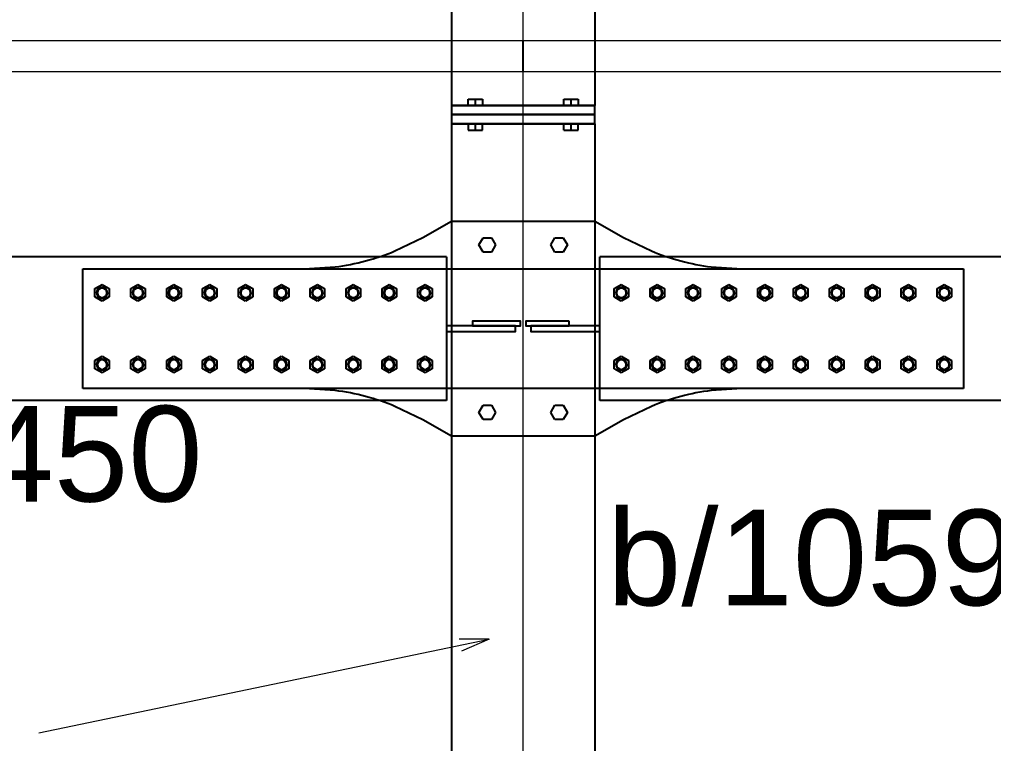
# Model space of a CAD drawing. Extents: x 7536 to 102814, y -9868 to 35131.
# Drawn here: x 46280 to 48315, y 28985 to 30499 of the extents above; entities that cross this region are included whole.
import ezdxf
from ezdxf.enums import TextEntityAlignment as Align

# ---------------------------------------------------------------- set-up
doc = ezdxf.new("R2010")
doc.units = 0
doc.header["$LTSCALE"] = 0.4
doc.linetypes.add('Grid Line', pattern=[3.33375, 1.905, -0.47625, 0.47625, -0.47625])
doc.layers.get('0').update_dxf_attribs({"color": 255})
for name, color, linetype, lineweight in [('0-1', 7, 'Continuous', 5), ('E_EJES-1', 8, 'Grid Line', 9), ('E_TEXTO', 3, 'Continuous', 9)]:
    doc.layers.add(name, color=color, linetype=linetype, lineweight=lineweight)
doc.layers.add('P-PLATINA', color=6, linetype='Continuous')
doc.layers.add('VIGAS', color=8, linetype='Continuous')
doc.styles.add('VERDANA', font='arial.ttf')

msp = doc.modelspace()

# ---------------------------------------------------------------- linework, layer by layer
at = {"color": 1, "linetype": 'Continuous'}
for centre, radius, start, end in [((46874.6, 30477.5), 500, 277.4362, 292.3087), ((47790.1, 30477.5), 500, 247.6914, 262.5638), ((46452.3, 29927.5), 11.5, 18, 198), ((46452.3, 29927.5), 11.5, 198, 18), ((46452.3, 29927.5), 10, 90, 270), ((46452.3, 29927.5), 10, 270, 90), ((46527.3, 29927.5), 11.5, 18, 198), ((46527.3, 29927.5), 11.5, 198, 18), ((46527.3, 29927.5), 10, 90, 270), ((46527.3, 29927.5), 10, 270, 90), ((46602.3, 29927.5), 11.5, 18, 198), ((46602.3, 29927.5), 11.5, 198, 18), ((46602.3, 29927.5), 10, 90, 270), ((46602.3, 29927.5), 10, 270, 90), ((46677.3, 29927.5), 11.5, 18, 198), ((46677.3, 29927.5), 11.5, 198, 18), ((46677.3, 29927.5), 10, 90, 270), ((46677.3, 29927.5), 10, 270, 90), ((46752.3, 29927.5), 11.5, 18, 198), ((46752.3, 29927.5), 11.5, 198, 18), ((46752.3, 29927.5), 10, 90, 270), ((46752.3, 29927.5), 10, 270, 90), ((46827.3, 29927.5), 11.5, 18, 198), ((46827.3, 29927.5), 11.5, 198, 18), ((46827.3, 29927.5), 10, 90, 270), ((46827.3, 29927.5), 10, 270, 90), ((46902.3, 29927.5), 11.5, 18, 198), ((46902.3, 29927.5), 11.5, 198, 18), ((46902.3, 29927.5), 10, 90, 270), ((46902.3, 29927.5), 10, 270, 90), ((46977.3, 29927.5), 11.5, 18, 198), ((46977.3, 29927.5), 11.5, 198, 18), ((46977.3, 29927.5), 10, 90, 270), ((46977.3, 29927.5), 10, 270, 90), ((47052.3, 29927.5), 11.5, 18, 198), ((47052.3, 29927.5), 11.5, 198, 18), ((47052.3, 29927.5), 10, 90, 270), ((47052.3, 29927.5), 10, 270, 90), ((47127.3, 29927.5), 11.5, 18, 198), ((47127.3, 29927.5), 11.5, 198, 18), ((47127.3, 29927.5), 10, 90, 270), ((47127.3, 29927.5), 10, 270, 90), ((47537.4, 29927.5), 11.5, 18, 198), ((47537.4, 29927.5), 11.5, 198, 18), ((47537.4, 29927.5), 10, 90, 270), ((47537.4, 29927.5), 10, 270, 90), ((47612.4, 29927.5), 11.5, 18, 198), ((47612.4, 29927.5), 11.5, 198, 18), ((47612.4, 29927.5), 10, 90, 270), ((47612.4, 29927.5), 10, 270, 90), ((47687.4, 29927.5), 11.5, 18, 198), ((47687.4, 29927.5), 11.5, 198, 18), ((47687.4, 29927.5), 10, 90, 270), ((47687.4, 29927.5), 10, 270, 90), ((47762.4, 29927.5), 11.5, 18, 198), ((47762.4, 29927.5), 11.5, 198, 18), ((47762.4, 29927.5), 10, 90, 270), ((47762.4, 29927.5), 10, 270, 90), ((47837.4, 29927.5), 11.5, 18, 198), ((47837.4, 29927.5), 11.5, 198, 18), ((47837.4, 29927.5), 10, 90, 270), ((47837.4, 29927.5), 10, 270, 90), ((47912.4, 29927.5), 11.5, 18, 198), ((47912.4, 29927.5), 11.5, 198, 18), ((47912.4, 29927.5), 10, 90, 270), ((47912.4, 29927.5), 10, 270, 90), ((47987.4, 29927.5), 11.5, 18, 198), ((47987.4, 29927.5), 11.5, 198, 18), ((47987.4, 29927.5), 10, 90, 270), ((47987.4, 29927.5), 10, 270, 90), ((48062.4, 29927.5), 11.5, 18, 198), ((48062.4, 29927.5), 11.5, 198, 18), ((48062.4, 29927.5), 10, 90, 270), ((48062.4, 29927.5), 10, 270, 90), ((48137.4, 29927.5), 11.5, 18, 198), ((48137.4, 29927.5), 11.5, 198, 18), ((48137.4, 29927.5), 10, 90, 270), ((48137.4, 29927.5), 10, 270, 90), ((48212.4, 29927.5), 11.5, 18, 198), ((48212.4, 29927.5), 11.5, 198, 18), ((48212.4, 29927.5), 10, 90, 270), ((48212.4, 29927.5), 10, 270, 90), ((46452.3, 29777.5), 11.5, 18, 198), ((46452.3, 29777.5), 11.5, 198, 18), ((46452.3, 29777.5), 10, 90, 270), ((46452.3, 29777.5), 10, 270, 90), ((46527.3, 29777.5), 11.5, 18, 198), ((46527.3, 29777.5), 11.5, 198, 18), ((46527.3, 29777.5), 10, 90, 270), ((46527.3, 29777.5), 10, 270, 90), ((46602.3, 29777.5), 11.5, 18, 198), ((46602.3, 29777.5), 11.5, 198, 18), ((46602.3, 29777.5), 10, 90, 270), ((46602.3, 29777.5), 10, 270, 90), ((46677.3, 29777.5), 11.5, 18, 198), ((46677.3, 29777.5), 11.5, 198, 18), ((46677.3, 29777.5), 10, 90, 270), ((46677.3, 29777.5), 10, 270, 90), ((46752.3, 29777.5), 11.5, 18, 198), ((46752.3, 29777.5), 11.5, 198, 18), ((46752.3, 29777.5), 10, 90, 270), ((46752.3, 29777.5), 10, 270, 90), ((46827.3, 29777.5), 11.5, 18, 198), ((46827.3, 29777.5), 11.5, 198, 18), ((46827.3, 29777.5), 10, 90, 270), ((46827.3, 29777.5), 10, 270, 90), ((46902.3, 29777.5), 11.5, 18, 198), ((46902.3, 29777.5), 11.5, 198, 18), ((46902.3, 29777.5), 10, 90, 270), ((46902.3, 29777.5), 10, 270, 90), ((46977.3, 29777.5), 11.5, 18, 198), ((46977.3, 29777.5), 11.5, 198, 18), ((46977.3, 29777.5), 10, 90, 270), ((46977.3, 29777.5), 10, 270, 90), ((47052.3, 29777.5), 11.5, 18, 198), ((47052.3, 29777.5), 11.5, 198, 18), ((47052.3, 29777.5), 10, 90, 270), ((47052.3, 29777.5), 10, 270, 90), ((47127.3, 29777.5), 11.5, 18, 198), ((47127.3, 29777.5), 11.5, 198, 18), ((47127.3, 29777.5), 10, 90, 270), ((47127.3, 29777.5), 10, 270, 90), ((47537.4, 29777.5), 11.5, 18, 198), ((47537.4, 29777.5), 11.5, 198, 18), ((47537.4, 29777.5), 10, 90, 270), ((47537.4, 29777.5), 10, 270, 90), ((47612.4, 29777.5), 11.5, 18, 198), ((47612.4, 29777.5), 11.5, 198, 18), ((47612.4, 29777.5), 10, 90, 270), ((47612.4, 29777.5), 10, 270, 90), ((47687.4, 29777.5), 11.5, 18, 198), ((47687.4, 29777.5), 11.5, 198, 18), ((47687.4, 29777.5), 10, 90, 270), ((47687.4, 29777.5), 10, 270, 90), ((47762.4, 29777.5), 11.5, 18, 198), ((47762.4, 29777.5), 11.5, 198, 18), ((47762.4, 29777.5), 10, 90, 270), ((47762.4, 29777.5), 10, 270, 90), ((47837.4, 29777.5), 11.5, 18, 198), ((47837.4, 29777.5), 11.5, 198, 18), ((47837.4, 29777.5), 10, 90, 270), ((47837.4, 29777.5), 10, 270, 90), ((47912.4, 29777.5), 11.5, 18, 198), ((47912.4, 29777.5), 11.5, 198, 18), ((47912.4, 29777.5), 10, 90, 270), ((47912.4, 29777.5), 10, 270, 90), ((47987.4, 29777.5), 11.5, 18, 198), ((47987.4, 29777.5), 11.5, 198, 18), ((47987.4, 29777.5), 10, 90, 270), ((47987.4, 29777.5), 10, 270, 90), ((48062.4, 29777.5), 11.5, 18, 198), ((48062.4, 29777.5), 11.5, 198, 18), ((48062.4, 29777.5), 10, 90, 270), ((48062.4, 29777.5), 10, 270, 90), ((48137.4, 29777.5), 11.5, 18, 198), ((48137.4, 29777.5), 11.5, 198, 18), ((48137.4, 29777.5), 10, 90, 270), ((48137.4, 29777.5), 10, 270, 90), ((48212.4, 29777.5), 11.5, 18, 198), ((48212.4, 29777.5), 11.5, 198, 18), ((48212.4, 29777.5), 10, 90, 270), ((48212.4, 29777.5), 10, 270, 90), ((46874.6, 29227.5), 500, 67.6913, 82.5638), ((47790.1, 29227.5), 500, 97.4362, 112.3087)]:
    msp.add_arc(centre, radius, start, end, dxfattribs=at)
at = {"layer": '0-1', "color": 8}
for p, q in [((47182.4, 30454.2), (44837.4, 30454.2)), ((47332.4, 30454.2), (47182.4, 30454.2)), ((47482.4, 30454.2), (47332.4, 30454.2)), ((49827.4, 30454.2), (47482.4, 30454.2)), ((47182.4, 30389.2), (44837.4, 30389.2)), ((47332.4, 30389.2), (47182.4, 30389.2)), ((47482.4, 30389.2), (47332.4, 30389.2)), ((49827.4, 30389.2), (47482.4, 30389.2))]:
    msp.add_line(p, q, dxfattribs=at)
at = {"layer": 'E_EJES-1'}
msp.add_line((47332.4, 3740.4), (47332.4, 34230.5), dxfattribs=at)
at = {"layer": 'E_TEXTO', "color": 4}
for p, q in [((46320.3, 29007.4), (47261.6, 29203.7)), ((47261.6, 29203.7), (47198.4, 29203.7)), ((47261.6, 29203.7), (47203.7, 29178.5))]:
    msp.add_line(p, q, dxfattribs=at)
at = {"layer": 'P-PLATINA'}
for points in [[(47226.6, 29858.3), (47326.6, 29858.3), (47326.6, 29868.3), (47226.6, 29868.3)], [(47428.1, 29868.3), (47338.1, 29868.3), (47338.1, 29858.3), (47428.1, 29858.3)]]:
    msp.add_lwpolyline(points, close=True, dxfattribs=at)
for points in [[(47172.3, 29846.8), (47316.6, 29846.8), (47316.6, 29858.3), (47172.3, 29858.3)], [(47492.4, 29858.3), (47348.1, 29858.3), (47348.1, 29846.8), (47492.4, 29846.8)]]:
    msp.add_lwpolyline(points, dxfattribs=at)
at = {"layer": 'VIGAS'}
for p, q in [((47482.5, 31393.5), (47482.4, 30319)), ((47182.4, 30772.2), (47182.4, 30319)), ((47332.4, 30389.2), (47332.4, 30454.2)), ((47332.4, 30389.2), (47332.4, 30454.2)), ((47217.4, 30319), (47217.4, 30332.2)), ((47217.4, 30332.2), (47247.4, 30332.2)), ((47232.4, 30319), (47232.4, 30332.2)), ((47247.4, 30332.2), (47247.4, 30319)), ((47417.4, 30319), (47417.4, 30332.2)), ((47417.4, 30332.2), (47447.4, 30332.2)), ((47432.4, 30319), (47432.4, 30332.2)), ((47447.4, 30332.2), (47447.4, 30319)), ((47182.4, 30319), (47482.4, 30319)), ((47482.4, 30319), (47182.4, 30319)), ((47182.4, 30319), (47182.4, 30300)), ((47482.4, 30300), (47482.4, 30319)), ((47482.4, 30300), (47182.4, 30300)), ((47182.4, 30300), (47182.4, 30281)), ((47182.4, 30300), (47482.4, 30300)), ((47482.4, 30281), (47482.4, 30300)), ((47182.4, 30281), (47482.4, 30281)), ((47182.4, 30281), (47182.4, 30077.5)), ((47482.4, 30281), (47182.4, 30281)), ((47217.4, 30281), (47217.4, 30267.8)), ((47232.4, 30267.8), (47232.4, 30281)), ((47247.4, 30267.8), (47247.4, 30281)), ((47417.4, 30267.8), (47417.4, 30281)), ((47432.4, 30267.8), (47432.4, 30281)), ((47447.4, 30267.8), (47447.4, 30281)), ((47482.4, 30281), (47482.4, 30077.5)), ((47217.4, 30267.8), (47247.4, 30267.8)), ((47417.4, 30267.8), (47447.4, 30267.8)), ((47122.6, 30043.4), (47182.4, 30077.5)), ((47182.4, 30077.5), (47182.4, 29627.5)), ((47182.4, 30077.5), (47482.4, 30077.5)), ((47482.4, 30077.5), (47482.4, 29627.5)), ((47482.4, 30077.5), (47542.1, 30043.4)), ((47064.4, 30015), (47122.6, 30043.4)), ((47240, 30027.5), (47248.7, 30042.5)), ((47248.7, 30012.5), (47240, 30027.5)), ((47248.7, 30042.5), (47266, 30042.5)), ((47266, 30042.5), (47274.7, 30027.5)), ((47274.7, 30027.5), (47266, 30012.5)), ((47390, 30027.5), (47398.7, 30042.5)), ((47398.7, 30012.5), (47390, 30027.5)), ((47398.7, 30042.5), (47416, 30042.5)), ((47416, 30042.5), (47424.7, 30027.5)), ((47424.7, 30027.5), (47416, 30012.5)), ((47542.1, 30043.4), (47600.3, 30015)), ((47266, 30012.5), (47248.7, 30012.5)), ((47416, 30012.5), (47398.7, 30012.5)), ((47027.4, 30002.5), (44832.4, 30002.5)), ((47172.3, 30002.5), (47027.4, 30002.5)), ((47172.3, 30002.5), (47172.3, 29702.5)), ((47492.4, 29702.5), (47492.4, 30002.5)), ((47637.3, 30002.5), (47492.4, 30002.5)), ((49832.4, 30002.5), (47637.3, 30002.5)), ((46412.3, 29977.5), (46874.6, 29977.5)), ((46412.3, 29727.5), (46412.3, 29977.5)), ((46412.3, 29977.5), (48252.4, 29977.5)), ((46412.3, 29727.5), (46412.3, 29977.5)), ((46874.6, 29977.5), (46939.3, 29981.8)), ((47207.4, 29977.5), (47457.4, 29977.5)), ((47725.4, 29981.8), (47790.1, 29977.5)), ((47790.1, 29977.5), (48252.4, 29977.5)), ((48252.4, 29977.5), (48252.4, 29727.5)), ((48252.4, 29977.5), (48252.4, 29727.5)), ((46437.3, 29936.2), (46452.3, 29944.9)), ((46452.3, 29944.9), (46467.3, 29936.2)), ((46512.3, 29936.2), (46527.3, 29944.9)), ((46527.3, 29944.9), (46542.3, 29936.2)), ((46587.3, 29936.2), (46602.3, 29944.9)), ((46602.3, 29944.9), (46617.3, 29936.2)), ((46662.3, 29936.2), (46677.3, 29944.9)), ((46677.3, 29944.9), (46692.3, 29936.2)), ((46737.3, 29936.2), (46752.3, 29944.9)), ((46752.3, 29944.9), (46767.3, 29936.2)), ((46812.3, 29936.2), (46827.3, 29944.9)), ((46827.3, 29944.9), (46842.3, 29936.2)), ((46887.3, 29936.2), (46902.3, 29944.9)), ((46902.3, 29944.9), (46917.3, 29936.2)), ((46962.3, 29936.2), (46977.3, 29944.9)), ((46977.3, 29944.9), (46992.3, 29936.2)), ((47037.3, 29936.2), (47052.3, 29944.9)), ((47052.3, 29944.9), (47067.3, 29936.2)), ((47112.3, 29936.2), (47127.3, 29944.9)), ((47127.3, 29944.9), (47142.3, 29936.2)), ((47522.4, 29936.2), (47537.4, 29944.9)), ((47537.4, 29944.9), (47552.4, 29936.2)), ((47597.4, 29936.2), (47612.4, 29944.9)), ((47612.4, 29944.9), (47627.4, 29936.2)), ((47672.4, 29936.2), (47687.4, 29944.9)), ((47687.4, 29944.9), (47702.4, 29936.2)), ((47747.4, 29936.2), (47762.4, 29944.9)), ((47762.4, 29944.9), (47777.4, 29936.2)), ((47822.4, 29936.2), (47837.4, 29944.9)), ((47837.4, 29944.9), (47852.4, 29936.2)), ((47897.4, 29936.2), (47912.4, 29944.9)), ((47912.4, 29944.9), (47927.4, 29936.2)), ((47972.4, 29936.2), (47987.4, 29944.9)), ((47987.4, 29944.9), (48002.4, 29936.2)), ((48047.4, 29936.2), (48062.4, 29944.9)), ((48062.4, 29944.9), (48077.4, 29936.2)), ((48122.4, 29936.2), (48137.4, 29944.9)), ((48137.4, 29944.9), (48152.4, 29936.2)), ((48197.4, 29936.2), (48212.4, 29944.9)), ((48212.4, 29944.9), (48227.4, 29936.2)), ((46437.3, 29918.9), (46437.3, 29936.2)), ((46467.3, 29936.2), (46467.3, 29918.9)), ((46512.3, 29918.9), (46512.3, 29936.2)), ((46542.3, 29936.2), (46542.3, 29918.9)), ((46587.3, 29918.9), (46587.3, 29936.2)), ((46617.3, 29936.2), (46617.3, 29918.9)), ((46662.3, 29918.9), (46662.3, 29936.2)), ((46692.3, 29936.2), (46692.3, 29918.9)), ((46737.3, 29918.9), (46737.3, 29936.2)), ((46767.3, 29936.2), (46767.3, 29918.9)), ((46812.3, 29918.9), (46812.3, 29936.2)), ((46842.3, 29936.2), (46842.3, 29918.9)), ((46887.3, 29918.9), (46887.3, 29936.2)), ((46917.3, 29936.2), (46917.3, 29918.9)), ((46962.3, 29918.9), (46962.3, 29936.2)), ((46992.3, 29936.2), (46992.3, 29918.9)), ((47037.3, 29918.9), (47037.3, 29936.2)), ((47067.3, 29936.2), (47067.3, 29918.9)), ((47112.3, 29918.9), (47112.3, 29936.2)), ((47142.3, 29936.2), (47142.3, 29918.9)), ((47522.4, 29918.9), (47522.4, 29936.2)), ((47552.4, 29936.2), (47552.4, 29918.9)), ((47597.4, 29918.9), (47597.4, 29936.2)), ((47627.4, 29936.2), (47627.4, 29918.9)), ((47672.4, 29918.9), (47672.4, 29936.2)), ((47702.4, 29936.2), (47702.4, 29918.9)), ((47747.4, 29918.9), (47747.4, 29936.2)), ((47777.4, 29936.2), (47777.4, 29918.9)), ((47822.4, 29918.9), (47822.4, 29936.2)), ((47852.4, 29936.2), (47852.4, 29918.9)), ((47897.4, 29918.9), (47897.4, 29936.2)), ((47927.4, 29936.2), (47927.4, 29918.9)), ((47972.4, 29918.9), (47972.4, 29936.2)), ((48002.4, 29936.2), (48002.4, 29918.9)), ((48047.4, 29918.9), (48047.4, 29936.2)), ((48077.4, 29936.2), (48077.4, 29918.9)), ((48122.4, 29918.9), (48122.4, 29936.2)), ((48152.4, 29936.2), (48152.4, 29918.9)), ((48197.4, 29918.9), (48197.4, 29936.2)), ((48227.4, 29936.2), (48227.4, 29918.9)), ((46452.3, 29910.2), (46437.3, 29918.9)), ((46467.3, 29918.9), (46452.3, 29910.2)), ((46527.3, 29910.2), (46512.3, 29918.9)), ((46542.3, 29918.9), (46527.3, 29910.2)), ((46602.3, 29910.2), (46587.3, 29918.9)), ((46617.3, 29918.9), (46602.3, 29910.2)), ((46677.3, 29910.2), (46662.3, 29918.9)), ((46692.3, 29918.9), (46677.3, 29910.2)), ((46752.3, 29910.2), (46737.3, 29918.9)), ((46767.3, 29918.9), (46752.3, 29910.2)), ((46827.3, 29910.2), (46812.3, 29918.9)), ((46842.3, 29918.9), (46827.3, 29910.2)), ((46902.3, 29910.2), (46887.3, 29918.9)), ((46917.3, 29918.9), (46902.3, 29910.2)), ((46977.3, 29910.2), (46962.3, 29918.9)), ((46992.3, 29918.9), (46977.3, 29910.2)), ((47052.3, 29910.2), (47037.3, 29918.9)), ((47067.3, 29918.9), (47052.3, 29910.2)), ((47127.3, 29910.2), (47112.3, 29918.9)), ((47142.3, 29918.9), (47127.3, 29910.2)), ((47537.4, 29910.2), (47522.4, 29918.9)), ((47552.4, 29918.9), (47537.4, 29910.2)), ((47612.4, 29910.2), (47597.4, 29918.9)), ((47627.4, 29918.9), (47612.4, 29910.2)), ((47687.4, 29910.2), (47672.4, 29918.9)), ((47702.4, 29918.9), (47687.4, 29910.2)), ((47762.4, 29910.2), (47747.4, 29918.9)), ((47777.4, 29918.9), (47762.4, 29910.2)), ((47837.4, 29910.2), (47822.4, 29918.9)), ((47852.4, 29918.9), (47837.4, 29910.2)), ((47912.4, 29910.2), (47897.4, 29918.9)), ((47927.4, 29918.9), (47912.4, 29910.2)), ((47987.4, 29910.2), (47972.4, 29918.9)), ((48002.4, 29918.9), (47987.4, 29910.2)), ((48062.4, 29910.2), (48047.4, 29918.9)), ((48077.4, 29918.9), (48062.4, 29910.2)), ((48137.4, 29910.2), (48122.4, 29918.9)), ((48152.4, 29918.9), (48137.4, 29910.2)), ((48212.4, 29910.2), (48197.4, 29918.9)), ((48227.4, 29918.9), (48212.4, 29910.2)), ((46437.3, 29786.2), (46452.3, 29794.9)), ((46437.3, 29768.9), (46437.3, 29786.2)), ((46452.3, 29794.9), (46467.3, 29786.2)), ((46467.3, 29786.2), (46467.3, 29768.9)), ((46512.3, 29786.2), (46527.3, 29794.9)), ((46512.3, 29768.9), (46512.3, 29786.2)), ((46527.3, 29794.9), (46542.3, 29786.2)), ((46542.3, 29786.2), (46542.3, 29768.9)), ((46587.3, 29786.2), (46602.3, 29794.9)), ((46587.3, 29768.9), (46587.3, 29786.2)), ((46602.3, 29794.9), (46617.3, 29786.2)), ((46617.3, 29786.2), (46617.3, 29768.9)), ((46662.3, 29786.2), (46677.3, 29794.9)), ((46662.3, 29768.9), (46662.3, 29786.2)), ((46677.3, 29794.9), (46692.3, 29786.2)), ((46692.3, 29786.2), (46692.3, 29768.9)), ((46737.3, 29786.2), (46752.3, 29794.9)), ((46737.3, 29768.9), (46737.3, 29786.2)), ((46752.3, 29794.9), (46767.3, 29786.2)), ((46767.3, 29786.2), (46767.3, 29768.9)), ((46812.3, 29786.2), (46827.3, 29794.9)), ((46812.3, 29768.9), (46812.3, 29786.2)), ((46827.3, 29794.9), (46842.3, 29786.2)), ((46842.3, 29786.2), (46842.3, 29768.9)), ((46887.3, 29786.2), (46902.3, 29794.9)), ((46887.3, 29768.9), (46887.3, 29786.2)), ((46902.3, 29794.9), (46917.3, 29786.2)), ((46917.3, 29786.2), (46917.3, 29768.9)), ((46962.3, 29786.2), (46977.3, 29794.9)), ((46962.3, 29768.9), (46962.3, 29786.2)), ((46977.3, 29794.9), (46992.3, 29786.2)), ((46992.3, 29786.2), (46992.3, 29768.9)), ((47037.3, 29786.2), (47052.3, 29794.9)), ((47037.3, 29768.9), (47037.3, 29786.2)), ((47052.3, 29794.9), (47067.3, 29786.2)), ((47067.3, 29786.2), (47067.3, 29768.9)), ((47112.3, 29786.2), (47127.3, 29794.9)), ((47112.3, 29768.9), (47112.3, 29786.2)), ((47127.3, 29794.9), (47142.3, 29786.2)), ((47142.3, 29786.2), (47142.3, 29768.9)), ((47522.4, 29786.2), (47537.4, 29794.9)), ((47522.4, 29768.9), (47522.4, 29786.2)), ((47537.4, 29794.9), (47552.4, 29786.2)), ((47552.4, 29786.2), (47552.4, 29768.9)), ((47597.4, 29786.2), (47612.4, 29794.9)), ((47597.4, 29768.9), (47597.4, 29786.2)), ((47612.4, 29794.9), (47627.4, 29786.2)), ((47627.4, 29786.2), (47627.4, 29768.9)), ((47672.4, 29786.2), (47687.4, 29794.9)), ((47672.4, 29768.9), (47672.4, 29786.2)), ((47687.4, 29794.9), (47702.4, 29786.2)), ((47702.4, 29786.2), (47702.4, 29768.9)), ((47747.4, 29786.2), (47762.4, 29794.9)), ((47747.4, 29768.9), (47747.4, 29786.2)), ((47762.4, 29794.9), (47777.4, 29786.2)), ((47777.4, 29786.2), (47777.4, 29768.9)), ((47822.4, 29786.2), (47837.4, 29794.9)), ((47822.4, 29768.9), (47822.4, 29786.2)), ((47837.4, 29794.9), (47852.4, 29786.2)), ((47852.4, 29786.2), (47852.4, 29768.9)), ((47897.4, 29786.2), (47912.4, 29794.9)), ((47897.4, 29768.9), (47897.4, 29786.2)), ((47912.4, 29794.9), (47927.4, 29786.2)), ((47927.4, 29786.2), (47927.4, 29768.9)), ((47972.4, 29786.2), (47987.4, 29794.9)), ((47972.4, 29768.9), (47972.4, 29786.2)), ((47987.4, 29794.9), (48002.4, 29786.2)), ((48002.4, 29786.2), (48002.4, 29768.9)), ((48047.4, 29786.2), (48062.4, 29794.9)), ((48047.4, 29768.9), (48047.4, 29786.2)), ((48062.4, 29794.9), (48077.4, 29786.2)), ((48077.4, 29786.2), (48077.4, 29768.9)), ((48122.4, 29786.2), (48137.4, 29794.9)), ((48122.4, 29768.9), (48122.4, 29786.2)), ((48137.4, 29794.9), (48152.4, 29786.2)), ((48152.4, 29786.2), (48152.4, 29768.9)), ((48197.4, 29786.2), (48212.4, 29794.9)), ((48197.4, 29768.9), (48197.4, 29786.2)), ((48212.4, 29794.9), (48227.4, 29786.2)), ((48227.4, 29786.2), (48227.4, 29768.9)), ((46452.3, 29760.2), (46437.3, 29768.9)), ((46467.3, 29768.9), (46452.3, 29760.2)), ((46527.3, 29760.2), (46512.3, 29768.9)), ((46542.3, 29768.9), (46527.3, 29760.2)), ((46602.3, 29760.2), (46587.3, 29768.9)), ((46617.3, 29768.9), (46602.3, 29760.2)), ((46677.3, 29760.2), (46662.3, 29768.9)), ((46692.3, 29768.9), (46677.3, 29760.2)), ((46752.3, 29760.2), (46737.3, 29768.9)), ((46767.3, 29768.9), (46752.3, 29760.2)), ((46827.3, 29760.2), (46812.3, 29768.9)), ((46842.3, 29768.9), (46827.3, 29760.2)), ((46902.3, 29760.2), (46887.3, 29768.9)), ((46917.3, 29768.9), (46902.3, 29760.2)), ((46977.3, 29760.2), (46962.3, 29768.9)), ((46992.3, 29768.9), (46977.3, 29760.2)), ((47052.3, 29760.2), (47037.3, 29768.9)), ((47067.3, 29768.9), (47052.3, 29760.2)), ((47127.3, 29760.2), (47112.3, 29768.9)), ((47142.3, 29768.9), (47127.3, 29760.2)), ((47537.4, 29760.2), (47522.4, 29768.9)), ((47552.4, 29768.9), (47537.4, 29760.2)), ((47612.4, 29760.2), (47597.4, 29768.9)), ((47627.4, 29768.9), (47612.4, 29760.2)), ((47687.4, 29760.2), (47672.4, 29768.9)), ((47702.4, 29768.9), (47687.4, 29760.2)), ((47762.4, 29760.2), (47747.4, 29768.9)), ((47777.4, 29768.9), (47762.4, 29760.2)), ((47837.4, 29760.2), (47822.4, 29768.9)), ((47852.4, 29768.9), (47837.4, 29760.2)), ((47912.4, 29760.2), (47897.4, 29768.9)), ((47927.4, 29768.9), (47912.4, 29760.2)), ((47987.4, 29760.2), (47972.4, 29768.9)), ((48002.4, 29768.9), (47987.4, 29760.2)), ((48062.4, 29760.2), (48047.4, 29768.9)), ((48077.4, 29768.9), (48062.4, 29760.2)), ((48137.4, 29760.2), (48122.4, 29768.9)), ((48152.4, 29768.9), (48137.4, 29760.2)), ((48212.4, 29760.2), (48197.4, 29768.9)), ((48227.4, 29768.9), (48212.4, 29760.2)), ((46874.6, 29727.5), (46412.3, 29727.5)), ((48252.4, 29727.5), (46412.3, 29727.5)), ((46939.3, 29723.3), (46874.6, 29727.5)), ((47790.1, 29727.5), (47725.4, 29723.3)), ((48252.4, 29727.5), (47790.1, 29727.5)), ((47027.4, 29702.5), (44832.4, 29702.5)), ((47172.3, 29702.5), (47027.4, 29702.5)), ((47637.3, 29702.5), (47492.4, 29702.5)), ((49832.4, 29702.5), (47637.3, 29702.5)), ((47122.6, 29661.7), (47064.4, 29690.1)), ((47240, 29677.5), (47248.7, 29692.5)), ((47248.7, 29692.5), (47266, 29692.5)), ((47266, 29692.5), (47274.7, 29677.5)), ((47390, 29677.5), (47398.7, 29692.5)), ((47398.7, 29692.5), (47416, 29692.5)), ((47416, 29692.5), (47424.7, 29677.5)), ((47600.3, 29690.1), (47542.1, 29661.7)), ((47182.4, 29627.5), (47122.6, 29661.7)), ((47248.7, 29662.5), (47240, 29677.5)), ((47266, 29662.5), (47248.7, 29662.5)), ((47274.7, 29677.5), (47266, 29662.5)), ((47398.7, 29662.5), (47390, 29677.5)), ((47416, 29662.5), (47398.7, 29662.5)), ((47424.7, 29677.5), (47416, 29662.5)), ((47542.1, 29661.7), (47482.4, 29627.5)), ((47182.4, 29627.5), (47182.4, 28419.1)), ((47482.4, 29627.5), (47182.4, 29627.5)), ((47482.4, 29627.5), (47482.4, 28470.8))]:
    msp.add_line(p, q, dxfattribs=at)

# ---------------------------------------------------------------- texts
at = {"layer": 'E_TEXTO', "style": 'VERDANA'}
for s, p in [('b/874-HEA450', (45746, 29491.2)), ('b/1059-HEA450', (48501.6, 29274.1))]:
    msp.add_text(s, height=200, dxfattribs=at).set_placement(p, align=Align.CENTER)

doc.saveas('drawing.dxf')
